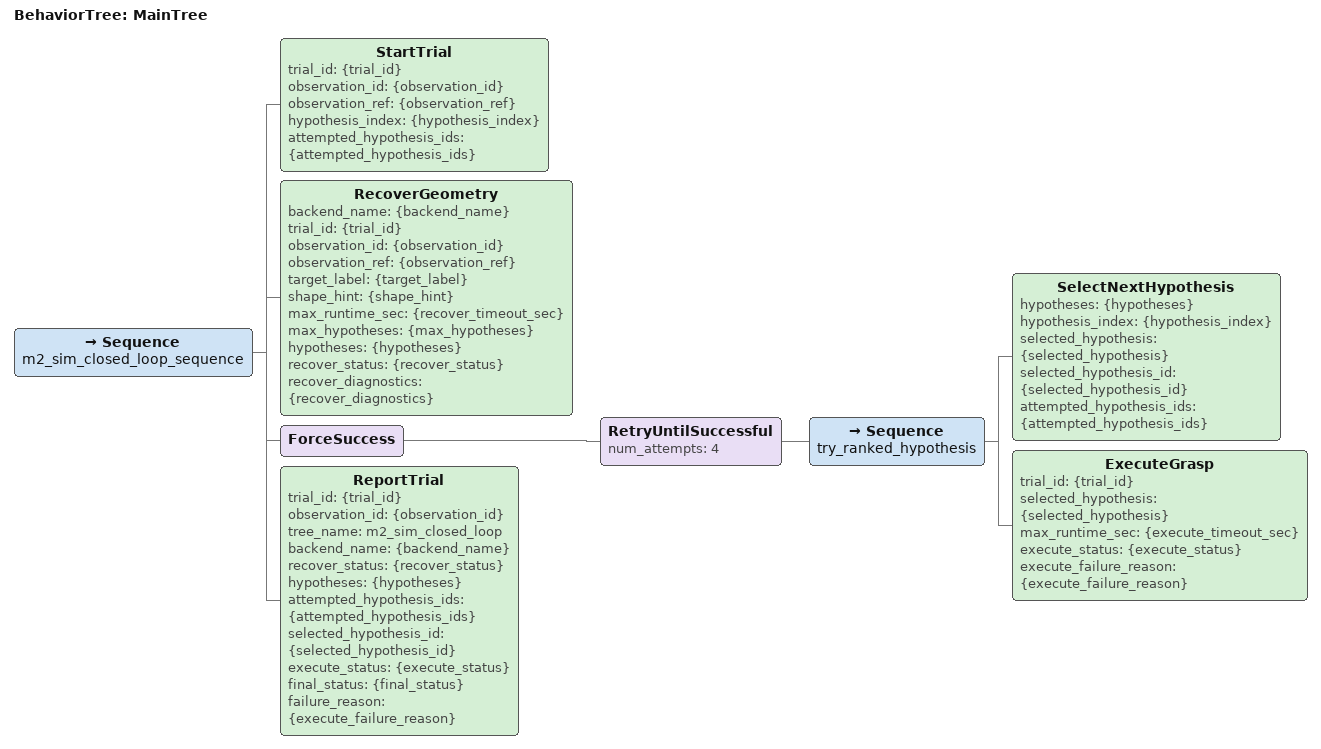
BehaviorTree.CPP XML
<root BTCPP_format="4" main_tree_to_execute="MainTree">
  <BehaviorTree ID="MainTree">
    <Sequence name="m2_sim_closed_loop_sequence">
      <StartTrial trial_id="{trial_id}"
                  observation_id="{observation_id}"
                  observation_ref="{observation_ref}"
                  hypothesis_index="{hypothesis_index}"
                  attempted_hypothesis_ids="{attempted_hypothesis_ids}" />
      <RecoverGeometry backend_name="{backend_name}"
                       trial_id="{trial_id}"
                       observation_id="{observation_id}"
                       observation_ref="{observation_ref}"
                       target_label="{target_label}"
                       shape_hint="{shape_hint}"
                       max_runtime_sec="{recover_timeout_sec}"
                       max_hypotheses="{max_hypotheses}"
                       hypotheses="{hypotheses}"
                       recover_status="{recover_status}"
                       recover_diagnostics="{recover_diagnostics}" />
      <ForceSuccess>
        <RetryUntilSuccessful num_attempts="4">
          <Sequence name="try_ranked_hypothesis">
            <SelectNextHypothesis hypotheses="{hypotheses}"
                                  hypothesis_index="{hypothesis_index}"
                                  selected_hypothesis="{selected_hypothesis}"
                                  selected_hypothesis_id="{selected_hypothesis_id}"
                                  attempted_hypothesis_ids="{attempted_hypothesis_ids}" />
            <ExecuteGrasp trial_id="{trial_id}"
                          selected_hypothesis="{selected_hypothesis}"
                          max_runtime_sec="{execute_timeout_sec}"
                          execute_status="{execute_status}"
                          execute_failure_reason="{execute_failure_reason}" />
          </Sequence>
        </RetryUntilSuccessful>
      </ForceSuccess>
      <ReportTrial trial_id="{trial_id}"
                   observation_id="{observation_id}"
                   tree_name="m2_sim_closed_loop"
                   backend_name="{backend_name}"
                   recover_status="{recover_status}"
                   hypotheses="{hypotheses}"
                   attempted_hypothesis_ids="{attempted_hypothesis_ids}"
                   selected_hypothesis_id="{selected_hypothesis_id}"
                   execute_status="{execute_status}"
                   final_status="{final_status}"
                   failure_reason="{execute_failure_reason}" />
    </Sequence>
  </BehaviorTree>
</root>
